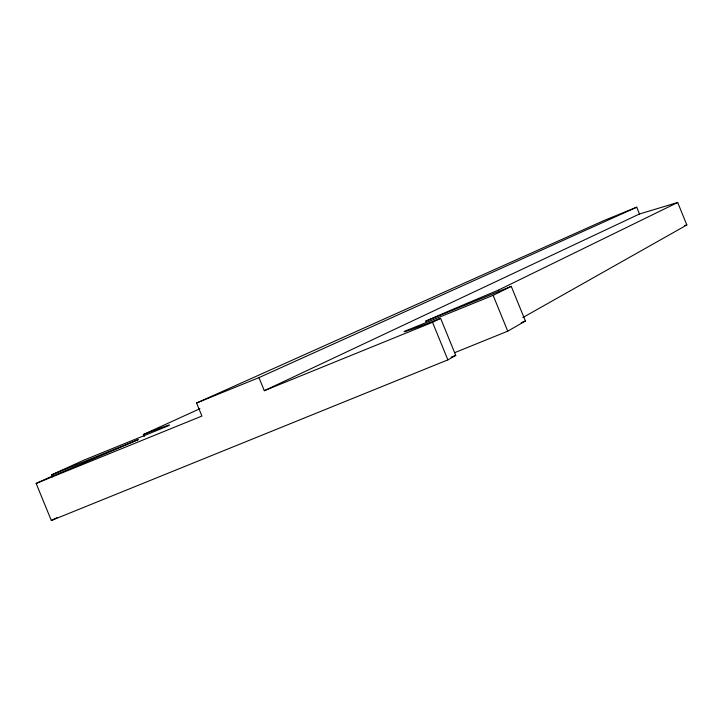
<?xml version="1.0" encoding="UTF-8"?>
<svg xmlns="http://www.w3.org/2000/svg" width="723" height="723" viewBox="0 0 723 723"><rect width="100%" height="100%" fill="white"/><g stroke="black" fill="none" stroke-linecap="round" stroke-linejoin="round"><path stroke-width="1.08" d="M454.568 352.716L507.745 331.17L525.413 321.021L511.269 286.362L425.54 321.229A299.891 2.847 -22.2 0 1 498.31 290.158L677.677 202.485L686.85 224.98L522.801 317.578M52.517 476.891L51.658 474.812L138.256 439.602A301.102 2.784 -22.3 0 1 49.309 477.433L36.15 483.443L51.324 520.515L447.871 359.873L455.752 355.427L440.623 318.355A305.946 2.955 -22.2 0 1 404.519 331.342L493.113 295.327L511.269 286.362M51.324 520.515L57.307 517.523M677.677 202.485L639.484 213.981L636.719 207.194L258.961 377.623L264.302 390.7L432.535 322.304L440.623 318.355M264.302 390.7L639.484 213.981M144.229 436.575L143.38 434.496L199.91 408.703M51.658 474.812L83.931 460.135L167.79 426.037A295.038 2.675 -22.3 0 0 143.38 434.496M36.15 483.443L201.907 416.059L196.575 403.009L603.958 220.551L636.719 207.194M196.575 403.009L258.961 377.623M521.229 322.72L525.413 321.021M684.672 225.44L686.85 224.98M498.31 290.158L499.141 292.191M493.113 295.327L507.745 331.17M432.535 322.304L447.871 359.873M455.752 355.427A305.919 5.594 -22.2 0 1 451.143 357.117"/></g></svg>
